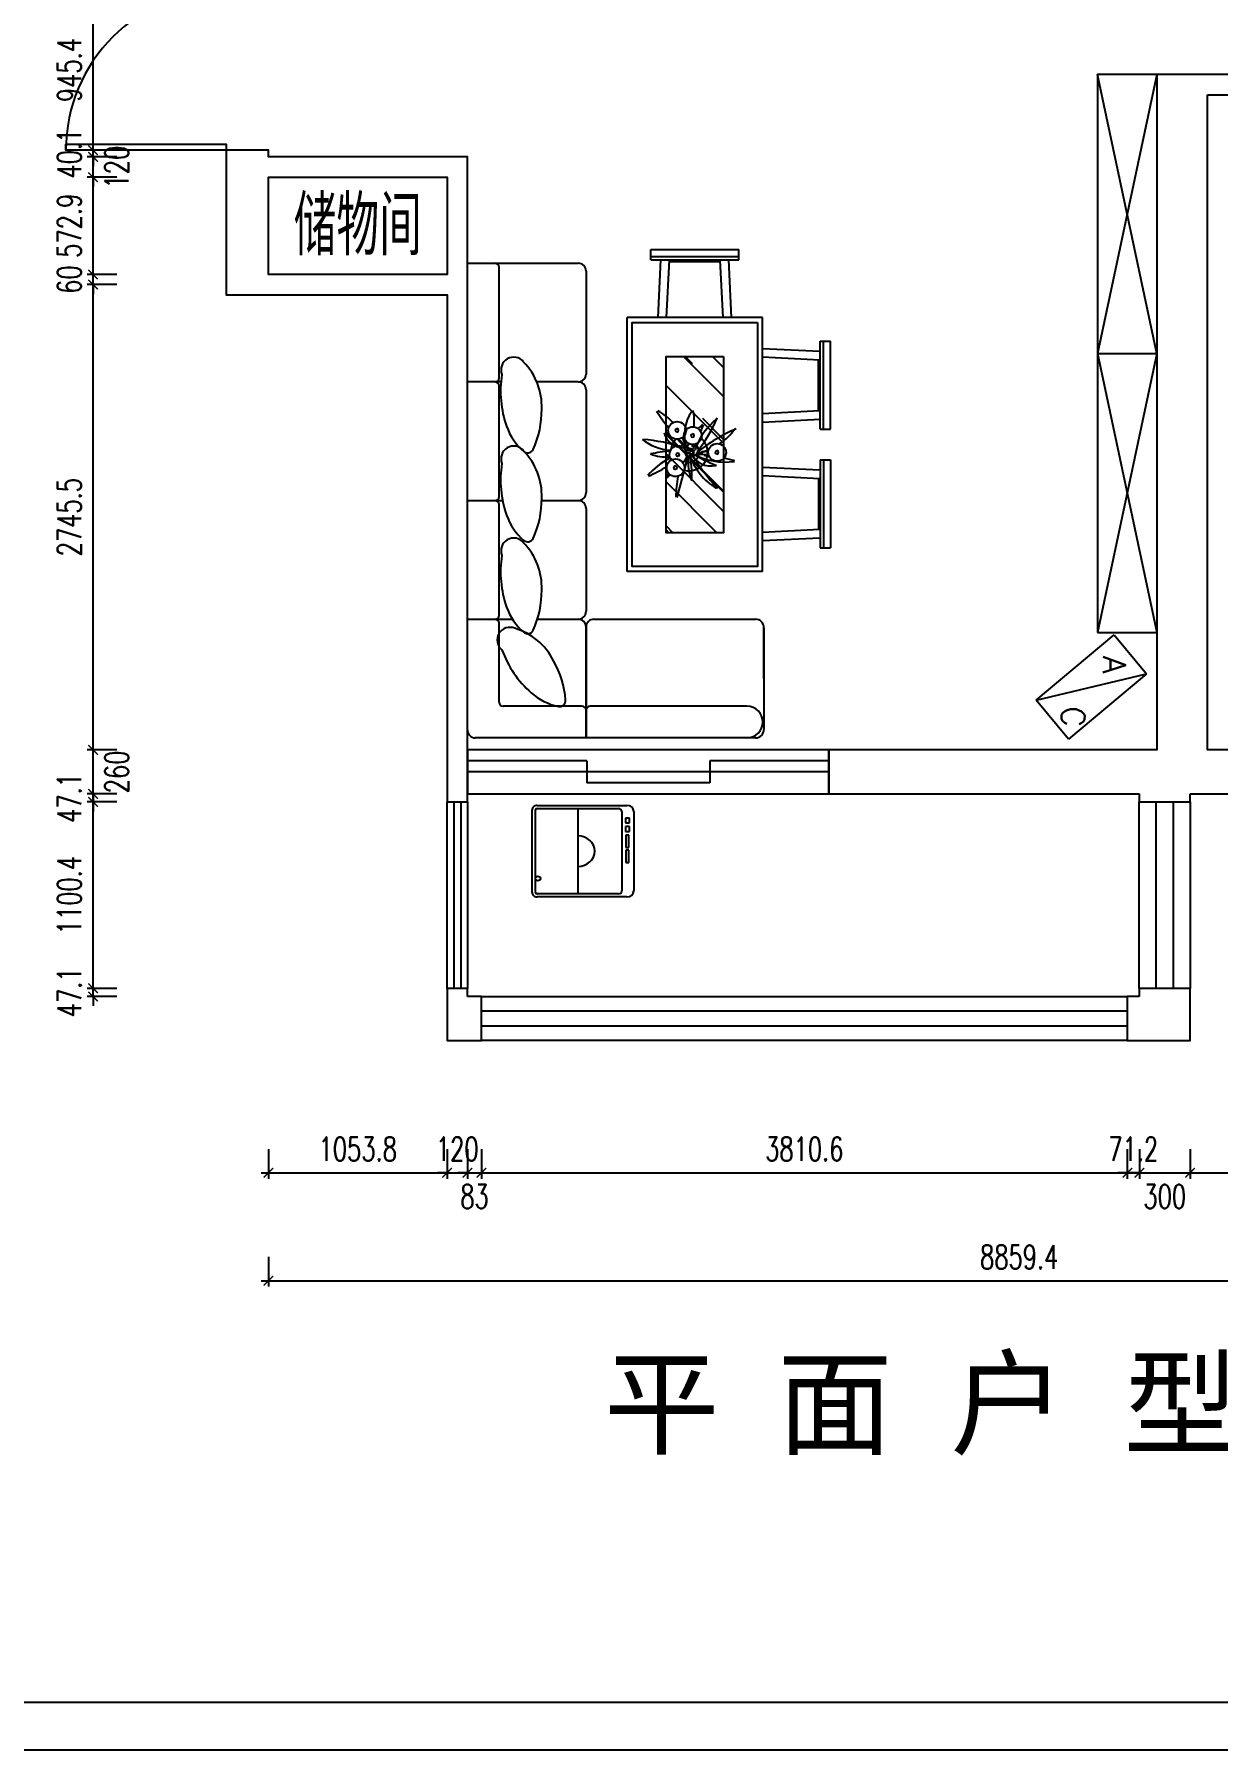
# Model space of a CAD drawing. Header units: millimetres. Extents: x 0 to 28210, y -30658 to 19950.
# Drawn here: x 6713 to 13696, y 0 to 10121 of the extents above; entities that cross this region are included whole.
import ezdxf

# ---------------------------------------------------------------- set-up
doc = ezdxf.new("R2010")
doc.units = ezdxf.units.MM
doc.header["$LTSCALE"] = 10
doc.header["$MEASUREMENT"] = 0
doc.linetypes.add('ACAD_ISO07W100', pattern=[3, 0, -3])
for name, color, linetype in [('A2-建筑墙体', 255, 'ByLayer'), ('E7-图例造型线', 30, 'ByLayer'), ('P11-平面尺寸标注', 1, 'ByLayer'), ('P4-平面窗', 1, 'ByLayer'), ('P7-平面门', 2, 'ByLayer'), ('T-图框', 1, 'ByLayer'), ('text', 7, 'ByLayer')]:
    doc.layers.add(name, color=color, linetype=linetype)
doc.styles.add('DIMTEXT', font='simplex.shx', dxfattribs={"width": 0.7, "bigfont": 'gbcbig.shx'})
doc.styles.get("Standard").update_dxf_attribs({"font": 'simplex.shx', "bigfont": 'gbcbig.shx'})
doc.dimstyles.new('Bim', dxfattribs={"dimscale": 25, "dimtxt": 2, "dimasz": 0.8, "dimexe": 0.5, "dimexo": 0.5, "dimgap": 1, "dimtad": 4, "dimdec": 4, "dimrnd": 1, "dimdsep": 46, "dimtxsty": 'DIMTEXT', "dimblk": 'ARCHTICK', "dimcen": 2.5, "dimdle": 0.6, "dimclrd": 1, "dimclre": 1, "dimclrt": 2, "dimadec": 0, "dimazin": 0, "dimtfac": 1, "dimtdec": 4, "dimtix": 1, "dimtmove": 2, "dimatfit": 3, "dimldrblk": 'ARCHTICK', "dimfxl": 0, "dimtolj": 1, "dimtzin": 0, "dimarcsym": 0})
doc.dimstyles.new('Kujiale', dxfattribs={"dimscale": 25, "dimtxt": 2, "dimasz": 0.8, "dimexe": 0.5, "dimexo": 0.5, "dimgap": 1, "dimtad": 1, "dimdec": 4, "dimrnd": 5, "dimdsep": 46, "dimtxsty": 'DIMTEXT', "dimblk": 'ARCHTICK', "dimcen": 2.5, "dimdle": 0.6, "dimclrd": 1, "dimclre": 1, "dimclrt": 2, "dimadec": 0, "dimazin": 0, "dimtfac": 1, "dimtdec": 4, "dimtix": 1, "dimtmove": 2, "dimatfit": 3, "dimldrblk": 'ARCHTICK', "dimfxl": 0, "dimtolj": 1, "dimtzin": 0, "dimarcsym": 0})

# ---------------------------------------------------------------- blocks, each defined once
blk = doc.blocks.new('洗衣机774830')
at = {"linetype": 'ACAD_ISO07W100'}
blk.add_wipeout([(-300, -260), (-300, -210), (-300, 30), (-300, 270), (-290, 280), (-280, 290), (-270, 300), (270, 300), (280, 290), (290, 280), (300, 270), (300, 30), (300, -210), (300, -260), (260, -300), (217, -300), (185, -300), (162, -300), (129, -300), (105, -300), (24, -300), (6, -300), (-75, -300), (-260, -300)], dxfattribs=at).dxf.layer = 'E7-图例造型线'
at = {"layer": 'E7-图例造型线'}
for points in [[(-300, -260), (-300, 270)], [(-280, -210), (-280, 270)], [(-270, 300), (270, 300)], [(-270, 280), (270, 280)], [(280, 270), (280, -210)], [(300, 270), (300, -260)], [(280, 30), (-280, 30)], [(260, -230), (-260, -230)], [(260, -300), (-260, -300)], [(-75, -253), (-75, -271)], [(6, -253), (-75, -253)], [(-75, -271), (6, -271)], [(6, -271), (6, -253)], [(105, -253), (24, -253)], [(24, -253), (24, -271)], [(24, -271), (105, -271)], [(105, -271), (105, -253)], [(162, -251), (129, -251)], [(129, -251), (129, -276)], [(129, -276), (162, -276)], [(162, -276), (162, -251)], [(217, -251), (185, -251)], [(185, -251), (185, -276)], [(185, -276), (217, -276)], [(217, -276), (217, -251)]]:
    blk.add_lwpolyline(points, dxfattribs=at)
blk.add_circle((-179, 265), 15, dxfattribs=at)
for centre, radius, start, end in [((-270, 270), 30, 89.9766, 180.0235), ((-270, 270), 10, 90.0911, 179.9089), ((270, 270), 30, -0.0234, 90.0234), ((270, 270), 10, 0.0911, 89.9089), ((0, 30), 100, 180, 360), ((-260, -260), 40, -179.9948, -90.0053), ((-260, -210), 20, 179.9383, 270.0616), ((260, -210), 20, -90.0616, 0.0617), ((260, -260), 40, -89.9948, -0.0052)]:
    blk.add_arc(centre, radius, start, end, dxfattribs=at)
blk = doc.blocks.new('_ArchTick')
at = {"layer": 'text', "color": 1, "const_width": 0.15}
blk.add_lwpolyline([(-0.5, -0.5), (0.5, 0.5)], dxfattribs=at)
blk = doc.blocks.new('*D26')
at = {"layer": 'Defpoints', "color": 0, "transparency": 16777216}
for p in [(8095, 2942), (16955, 2942), (16955, 2767)]:
    blk.add_point(p, dxfattribs=at)
at = {"layer": 'P11-平面尺寸标注', "color": 1, "lineweight": -2, "transparency": 16777216}
for p, q in [((8095, 2907), (8095, 2732)), ((16955, 2907), (16955, 2732)), ((8053, 2767), (16997, 2767))]:
    blk.add_line(p, q, dxfattribs=at)
at = {"layer": 'P11-平面尺寸标注', "color": 1, "lineweight": -2, "transparency": 16777216, "xscale": 56, "yscale": 56, "zscale": 56, "rotation": 180}
blk.add_blockref('_ArchTick', (8095, 2767), dxfattribs=at)
at = {"layer": 'P11-平面尺寸标注', "color": 1, "lineweight": -2, "transparency": 16777216, "xscale": 56, "yscale": 56, "zscale": 56}
blk.add_blockref('_ArchTick', (16955, 2767), dxfattribs=at)
at = {"layer": 'P11-平面尺寸标注', "color": 2, "transparency": 16777216, "insert": (12525, 2907), "char_height": 140, "attachment_point": 5, "style": 'DIMTEXT'}
blk.add_mtext('\\A1;8859.4', dxfattribs=at)
blk = doc.blocks.new('*D46')
at = {"layer": 'Defpoints', "color": 0, "transparency": 16777216}
for p in [(7060, 4492), (7235, 4492), (7235, 4444)]:
    blk.add_point(p, dxfattribs=at)
at = {"layer": 'P11-平面尺寸标注', "color": 1, "lineweight": -2, "transparency": 16777216}
for p, q in [((7200, 4492), (7025, 4492)), ((7060, 4492), (7060, 4548)), ((7060, 4444), (7060, 4492)), ((7200, 4444), (7025, 4444)), ((7060, 4444), (7060, 4388))]:
    blk.add_line(p, q, dxfattribs=at)
at = {"layer": 'P11-平面尺寸标注', "color": 1, "lineweight": -2, "transparency": 16777216, "xscale": 56, "yscale": 56, "zscale": 56}
for p, rotation in [((7060, 4492), 270), ((7060, 4444), 90)]:
    blk.add_blockref('_ArchTick', p, dxfattribs=dict(at, rotation=rotation))
at = {"layer": 'P11-平面尺寸标注', "color": 2, "transparency": 16777216, "insert": (6920, 4468), "char_height": 140, "attachment_point": 5, "rotation": 90, "style": 'DIMTEXT'}
blk.add_mtext('\\A1;47.1', dxfattribs=at)
blk = doc.blocks.new('*D47')
at = {"layer": 'Defpoints', "color": 0, "transparency": 16777216}
for p in [(7060, 5592), (7235, 5592), (7235, 4492)]:
    blk.add_point(p, dxfattribs=at)
at = {"layer": 'P11-平面尺寸标注', "color": 1, "lineweight": -2, "transparency": 16777216}
for p, q in [((7200, 5592), (7025, 5592)), ((7060, 4450), (7060, 5634)), ((7200, 4492), (7025, 4492))]:
    blk.add_line(p, q, dxfattribs=at)
at = {"layer": 'P11-平面尺寸标注', "color": 1, "lineweight": -2, "transparency": 16777216, "xscale": 56, "yscale": 56, "zscale": 56}
for p, rotation in [((7060, 5592), 90), ((7060, 4492), 270)]:
    blk.add_blockref('_ArchTick', p, dxfattribs=dict(at, rotation=rotation))
at = {"layer": 'P11-平面尺寸标注', "color": 2, "transparency": 16777216, "insert": (6920, 5042), "char_height": 140, "attachment_point": 5, "rotation": 90, "style": 'DIMTEXT'}
blk.add_mtext('\\A1;1100.4', dxfattribs=at)
blk = doc.blocks.new('*D48')
at = {"layer": 'Defpoints', "color": 0, "transparency": 16777216}
for p in [(7060, 5639), (7235, 5639), (7235, 5592)]:
    blk.add_point(p, dxfattribs=at)
at = {"layer": 'P11-平面尺寸标注', "color": 1, "lineweight": -2, "transparency": 16777216}
for p, q in [((7060, 5639), (7060, 5695)), ((7200, 5639), (7025, 5639)), ((7200, 5592), (7025, 5592)), ((7060, 5592), (7060, 5639)), ((7060, 5592), (7060, 5536))]:
    blk.add_line(p, q, dxfattribs=at)
at = {"layer": 'P11-平面尺寸标注', "color": 1, "lineweight": -2, "transparency": 16777216, "xscale": 56, "yscale": 56, "zscale": 56}
for p, rotation in [((7060, 5639), 270), ((7060, 5592), 90)]:
    blk.add_blockref('_ArchTick', p, dxfattribs=dict(at, rotation=rotation))
at = {"layer": 'P11-平面尺寸标注', "color": 2, "transparency": 16777216, "insert": (6920, 5615), "char_height": 140, "attachment_point": 5, "rotation": 90, "style": 'DIMTEXT'}
blk.add_mtext('\\A1;47.1', dxfattribs=at)
blk = doc.blocks.new('*D81')
at = {"layer": 'Defpoints', "color": 0, "transparency": 16777216}
for p in [(7060, 5899), (7235, 5899), (7235, 5639)]:
    blk.add_point(p, dxfattribs=at)
at = {"layer": 'P11-平面尺寸标注', "color": 1, "lineweight": -2, "transparency": 16777216}
for p, q in [((7200, 5899), (7025, 5899)), ((7060, 5899), (7060, 5955)), ((7060, 5639), (7060, 5899)), ((7200, 5639), (7025, 5639)), ((7060, 5639), (7060, 5583))]:
    blk.add_line(p, q, dxfattribs=at)
at = {"layer": 'P11-平面尺寸标注', "color": 1, "lineweight": -2, "transparency": 16777216, "xscale": 56, "yscale": 56, "zscale": 56}
for p, rotation in [((7060, 5899), 270), ((7060, 5639), 90)]:
    blk.add_blockref('_ArchTick', p, dxfattribs=dict(at, rotation=rotation))
at = {"layer": 'P11-平面尺寸标注', "color": 2, "transparency": 16777216, "insert": (7200, 5769), "char_height": 140, "attachment_point": 5, "rotation": 90, "style": 'DIMTEXT'}
blk.add_mtext('\\A1;260', dxfattribs=at)
blk = doc.blocks.new('*D49')
at = {"layer": 'Defpoints', "color": 0, "transparency": 16777216}
for p in [(7060, 8644), (7235, 8644), (7235, 5899)]:
    blk.add_point(p, dxfattribs=at)
at = {"layer": 'P11-平面尺寸标注', "color": 1, "lineweight": -2, "transparency": 16777216}
for p, q in [((7200, 8644), (7025, 8644)), ((7060, 5857), (7060, 8686)), ((7200, 5899), (7025, 5899))]:
    blk.add_line(p, q, dxfattribs=at)
at = {"layer": 'P11-平面尺寸标注', "color": 1, "lineweight": -2, "transparency": 16777216, "xscale": 56, "yscale": 56, "zscale": 56}
for p, rotation in [((7060, 8644), 90), ((7060, 5899), 270)]:
    blk.add_blockref('_ArchTick', p, dxfattribs=dict(at, rotation=rotation))
at = {"layer": 'P11-平面尺寸标注', "color": 2, "transparency": 16777216, "insert": (6920, 7272), "char_height": 140, "attachment_point": 5, "rotation": 90, "style": 'DIMTEXT'}
blk.add_mtext('\\A1;2745.5', dxfattribs=at)
blk = doc.blocks.new('*D50')
at = {"layer": 'Defpoints', "color": 0, "transparency": 16777216}
for p in [(7060, 8704), (7235, 8704), (7235, 8644)]:
    blk.add_point(p, dxfattribs=at)
at = {"layer": 'P11-平面尺寸标注', "color": 1, "lineweight": -2, "transparency": 16777216}
for p, q in [((7200, 8704), (7025, 8704)), ((7060, 8704), (7060, 8760)), ((7060, 8644), (7060, 8704)), ((7200, 8644), (7025, 8644)), ((7060, 8644), (7060, 8588))]:
    blk.add_line(p, q, dxfattribs=at)
at = {"layer": 'P11-平面尺寸标注', "color": 1, "lineweight": -2, "transparency": 16777216, "xscale": 56, "yscale": 56, "zscale": 56}
for p, rotation in [((7060, 8704), 270), ((7060, 8644), 90)]:
    blk.add_blockref('_ArchTick', p, dxfattribs=dict(at, rotation=rotation))
at = {"layer": 'P11-平面尺寸标注', "color": 2, "transparency": 16777216, "insert": (6920, 8674), "char_height": 140, "attachment_point": 5, "rotation": 90, "style": 'DIMTEXT'}
blk.add_mtext('\\A1;60', dxfattribs=at)
blk = doc.blocks.new('*D51')
at = {"layer": 'Defpoints', "color": 0, "transparency": 16777216}
for p in [(7060, 9277), (7235, 9277), (7235, 8704)]:
    blk.add_point(p, dxfattribs=at)
at = {"layer": 'P11-平面尺寸标注', "color": 1, "lineweight": -2, "transparency": 16777216}
for p, q in [((7060, 8662), (7060, 9319)), ((7200, 9277), (7025, 9277)), ((7200, 8704), (7025, 8704))]:
    blk.add_line(p, q, dxfattribs=at)
at = {"layer": 'P11-平面尺寸标注', "color": 1, "lineweight": -2, "transparency": 16777216, "xscale": 56, "yscale": 56, "zscale": 56}
for p, rotation in [((7060, 9277), 90), ((7060, 8704), 270)]:
    blk.add_blockref('_ArchTick', p, dxfattribs=dict(at, rotation=rotation))
at = {"layer": 'P11-平面尺寸标注', "color": 2, "transparency": 16777216, "insert": (6920, 8991), "char_height": 140, "attachment_point": 5, "rotation": 90, "style": 'DIMTEXT'}
blk.add_mtext('\\A1;572.9', dxfattribs=at)
blk = doc.blocks.new('*D82')
at = {"layer": 'Defpoints', "color": 0, "transparency": 16777216}
for p in [(7060, 9397), (7235, 9397), (7235, 9277)]:
    blk.add_point(p, dxfattribs=at)
at = {"layer": 'P11-平面尺寸标注', "color": 1, "lineweight": -2, "transparency": 16777216}
for p, q in [((7060, 9397), (7060, 9453)), ((7200, 9397), (7025, 9397)), ((7060, 9277), (7060, 9397)), ((7200, 9277), (7025, 9277)), ((7060, 9277), (7060, 9221))]:
    blk.add_line(p, q, dxfattribs=at)
at = {"layer": 'P11-平面尺寸标注', "color": 1, "lineweight": -2, "transparency": 16777216, "xscale": 56, "yscale": 56, "zscale": 56}
for p, rotation in [((7060, 9397), 270), ((7060, 9277), 90)]:
    blk.add_blockref('_ArchTick', p, dxfattribs=dict(at, rotation=rotation))
at = {"layer": 'P11-平面尺寸标注', "color": 2, "transparency": 16777216, "insert": (7200, 9337), "char_height": 140, "attachment_point": 5, "rotation": 90, "style": 'DIMTEXT'}
blk.add_mtext('\\A1;120', dxfattribs=at)
blk = doc.blocks.new('*D52')
at = {"layer": 'Defpoints', "color": 0, "transparency": 16777216}
for p in [(7060, 9437), (7235, 9437), (7235, 9397)]:
    blk.add_point(p, dxfattribs=at)
at = {"layer": 'P11-平面尺寸标注', "color": 1, "lineweight": -2, "transparency": 16777216}
for p, q in [((7200, 9437), (7025, 9437)), ((7060, 9437), (7060, 9493)), ((7060, 9397), (7060, 9437)), ((7200, 9397), (7025, 9397)), ((7060, 9397), (7060, 9341))]:
    blk.add_line(p, q, dxfattribs=at)
at = {"layer": 'P11-平面尺寸标注', "color": 1, "lineweight": -2, "transparency": 16777216, "xscale": 56, "yscale": 56, "zscale": 56}
for p, rotation in [((7060, 9437), 270), ((7060, 9397), 90)]:
    blk.add_blockref('_ArchTick', p, dxfattribs=dict(at, rotation=rotation))
at = {"layer": 'P11-平面尺寸标注', "color": 2, "transparency": 16777216, "insert": (6920, 9417), "char_height": 140, "attachment_point": 5, "rotation": 90, "style": 'DIMTEXT'}
blk.add_mtext('\\A1;40.1', dxfattribs=at)
blk = doc.blocks.new('*D53')
at = {"layer": 'Defpoints', "color": 0, "transparency": 16777216}
for p in [(7060, 10383), (7235, 10383), (7235, 9437)]:
    blk.add_point(p, dxfattribs=at)
at = {"layer": 'P11-平面尺寸标注', "color": 1, "lineweight": -2, "transparency": 16777216}
for p, q in [((7060, 9395), (7060, 10425)), ((7200, 10383), (7025, 10383)), ((7200, 9437), (7025, 9437))]:
    blk.add_line(p, q, dxfattribs=at)
at = {"layer": 'P11-平面尺寸标注', "color": 1, "lineweight": -2, "transparency": 16777216, "xscale": 56, "yscale": 56, "zscale": 56}
for p, rotation in [((7060, 10383), 90), ((7060, 9437), 270)]:
    blk.add_blockref('_ArchTick', p, dxfattribs=dict(at, rotation=rotation))
at = {"layer": 'P11-平面尺寸标注', "color": 2, "transparency": 16777216, "insert": (6920, 9910), "char_height": 140, "attachment_point": 5, "rotation": 90, "style": 'DIMTEXT'}
blk.add_mtext('\\A1;945.4', dxfattribs=at)
blk = doc.blocks.new('*D73')
at = {"layer": 'Defpoints', "color": 0, "transparency": 16777216}
for p in [(8095, 3579), (9149, 3579), (9149, 3404)]:
    blk.add_point(p, dxfattribs=at)
at = {"layer": 'P11-平面尺寸标注', "color": 1, "lineweight": -2, "transparency": 16777216}
for p, q in [((8095, 3544), (8095, 3369)), ((9149, 3544), (9149, 3369)), ((8053, 3404), (9191, 3404))]:
    blk.add_line(p, q, dxfattribs=at)
at = {"layer": 'P11-平面尺寸标注', "color": 1, "lineweight": -2, "transparency": 16777216, "xscale": 56, "yscale": 56, "zscale": 56, "rotation": 180}
blk.add_blockref('_ArchTick', (8095, 3404), dxfattribs=at)
at = {"layer": 'P11-平面尺寸标注', "color": 1, "lineweight": -2, "transparency": 16777216, "xscale": 56, "yscale": 56, "zscale": 56}
blk.add_blockref('_ArchTick', (9149, 3404), dxfattribs=at)
at = {"layer": 'P11-平面尺寸标注', "color": 2, "transparency": 16777216, "insert": (8622, 3544), "char_height": 140, "attachment_point": 5, "style": 'DIMTEXT'}
blk.add_mtext('\\A1;1053.8', dxfattribs=at)
blk = doc.blocks.new('*D74')
at = {"layer": 'Defpoints', "color": 0, "transparency": 16777216}
for p in [(9149, 3579), (9269, 3579), (9269, 3404)]:
    blk.add_point(p, dxfattribs=at)
at = {"layer": 'P11-平面尺寸标注', "color": 1, "lineweight": -2, "transparency": 16777216}
for p, q in [((9149, 3544), (9149, 3369)), ((9269, 3544), (9269, 3369)), ((9149, 3404), (9093, 3404)), ((9149, 3404), (9269, 3404)), ((9269, 3404), (9325, 3404))]:
    blk.add_line(p, q, dxfattribs=at)
at = {"layer": 'P11-平面尺寸标注', "color": 1, "lineweight": -2, "transparency": 16777216, "xscale": 56, "yscale": 56, "zscale": 56}
blk.add_blockref('_ArchTick', (9149, 3404), dxfattribs=at)
at = {"layer": 'P11-平面尺寸标注', "color": 1, "lineweight": -2, "transparency": 16777216, "xscale": 56, "yscale": 56, "zscale": 56, "rotation": 180}
blk.add_blockref('_ArchTick', (9269, 3404), dxfattribs=at)
at = {"layer": 'P11-平面尺寸标注', "color": 2, "transparency": 16777216, "insert": (9209, 3544), "char_height": 140, "attachment_point": 5, "style": 'DIMTEXT'}
blk.add_mtext('\\A1;120', dxfattribs=at)
blk = doc.blocks.new('*D88')
at = {"layer": 'Defpoints', "color": 0, "transparency": 16777216}
for p in [(9269, 3579), (9352, 3579), (9352, 3404)]:
    blk.add_point(p, dxfattribs=at)
at = {"layer": 'P11-平面尺寸标注', "color": 1, "lineweight": -2, "transparency": 16777216}
for p, q in [((9269, 3544), (9269, 3369)), ((9352, 3544), (9352, 3369)), ((9269, 3404), (9213, 3404)), ((9269, 3404), (9352, 3404)), ((9352, 3404), (9408, 3404))]:
    blk.add_line(p, q, dxfattribs=at)
at = {"layer": 'P11-平面尺寸标注', "color": 1, "lineweight": -2, "transparency": 16777216, "xscale": 56, "yscale": 56, "zscale": 56}
blk.add_blockref('_ArchTick', (9269, 3404), dxfattribs=at)
at = {"layer": 'P11-平面尺寸标注', "color": 1, "lineweight": -2, "transparency": 16777216, "xscale": 56, "yscale": 56, "zscale": 56, "rotation": 180}
blk.add_blockref('_ArchTick', (9352, 3404), dxfattribs=at)
at = {"layer": 'P11-平面尺寸标注', "color": 2, "transparency": 16777216, "insert": (9311, 3264), "char_height": 140, "attachment_point": 5, "style": 'DIMTEXT'}
blk.add_mtext('\\A1;83', dxfattribs=at)
blk = doc.blocks.new('*D75')
at = {"layer": 'Defpoints', "color": 0, "transparency": 16777216}
for p in [(9352, 3579), (13163, 3579), (13163, 3404)]:
    blk.add_point(p, dxfattribs=at)
at = {"layer": 'P11-平面尺寸标注', "color": 1, "lineweight": -2, "transparency": 16777216}
for p, q in [((9352, 3544), (9352, 3369)), ((13163, 3544), (13163, 3369)), ((9310, 3404), (13205, 3404))]:
    blk.add_line(p, q, dxfattribs=at)
at = {"layer": 'P11-平面尺寸标注', "color": 1, "lineweight": -2, "transparency": 16777216, "xscale": 56, "yscale": 56, "zscale": 56, "rotation": 180}
blk.add_blockref('_ArchTick', (9352, 3404), dxfattribs=at)
at = {"layer": 'P11-平面尺寸标注', "color": 1, "lineweight": -2, "transparency": 16777216, "xscale": 56, "yscale": 56, "zscale": 56}
blk.add_blockref('_ArchTick', (13163, 3404), dxfattribs=at)
at = {"layer": 'P11-平面尺寸标注', "color": 2, "transparency": 16777216, "insert": (11257, 3544), "char_height": 140, "attachment_point": 5, "style": 'DIMTEXT'}
blk.add_mtext('\\A1;3810.6', dxfattribs=at)
blk = doc.blocks.new('*D76')
at = {"layer": 'Defpoints', "color": 0, "transparency": 16777216}
for p in [(13163, 3579), (13234, 3579), (13234, 3404)]:
    blk.add_point(p, dxfattribs=at)
at = {"layer": 'P11-平面尺寸标注', "color": 1, "lineweight": -2, "transparency": 16777216}
for p, q in [((13163, 3544), (13163, 3369)), ((13234, 3544), (13234, 3369)), ((13163, 3404), (13107, 3404)), ((13163, 3404), (13234, 3404)), ((13234, 3404), (13290, 3404))]:
    blk.add_line(p, q, dxfattribs=at)
at = {"layer": 'P11-平面尺寸标注', "color": 1, "lineweight": -2, "transparency": 16777216, "xscale": 56, "yscale": 56, "zscale": 56}
blk.add_blockref('_ArchTick', (13163, 3404), dxfattribs=at)
at = {"layer": 'P11-平面尺寸标注', "color": 1, "lineweight": -2, "transparency": 16777216, "xscale": 56, "yscale": 56, "zscale": 56, "rotation": 180}
blk.add_blockref('_ArchTick', (13234, 3404), dxfattribs=at)
at = {"layer": 'P11-平面尺寸标注', "color": 2, "transparency": 16777216, "insert": (13198, 3544), "char_height": 140, "attachment_point": 5, "style": 'DIMTEXT'}
blk.add_mtext('\\A1;71.2', dxfattribs=at)
blk = doc.blocks.new('*D89')
at = {"layer": 'Defpoints', "color": 0, "transparency": 16777216}
for p in [(13234, 3579), (13534, 3579), (13534, 3404)]:
    blk.add_point(p, dxfattribs=at)
at = {"layer": 'P11-平面尺寸标注', "color": 1, "lineweight": -2, "transparency": 16777216}
for p, q in [((13234, 3544), (13234, 3369)), ((13534, 3544), (13534, 3369)), ((13234, 3404), (13178, 3404)), ((13234, 3404), (13534, 3404)), ((13534, 3404), (13590, 3404))]:
    blk.add_line(p, q, dxfattribs=at)
at = {"layer": 'P11-平面尺寸标注', "color": 1, "lineweight": -2, "transparency": 16777216, "xscale": 56, "yscale": 56, "zscale": 56}
blk.add_blockref('_ArchTick', (13234, 3404), dxfattribs=at)
at = {"layer": 'P11-平面尺寸标注', "color": 1, "lineweight": -2, "transparency": 16777216, "xscale": 56, "yscale": 56, "zscale": 56, "rotation": 180}
blk.add_blockref('_ArchTick', (13534, 3404), dxfattribs=at)
at = {"layer": 'P11-平面尺寸标注', "color": 2, "transparency": 16777216, "insert": (13384, 3264), "char_height": 140, "attachment_point": 5, "style": 'DIMTEXT'}
blk.add_mtext('\\A1;300', dxfattribs=at)
blk = doc.blocks.new('*D77')
at = {"layer": 'Defpoints', "color": 0, "transparency": 16777216}
for p in [(13534, 3579), (14985, 3579), (14985, 3404)]:
    blk.add_point(p, dxfattribs=at)
at = {"layer": 'P11-平面尺寸标注', "color": 1, "lineweight": -2, "transparency": 16777216}
for p, q in [((13534, 3544), (13534, 3369)), ((14985, 3544), (14985, 3369)), ((13492, 3404), (15027, 3404))]:
    blk.add_line(p, q, dxfattribs=at)
at = {"layer": 'P11-平面尺寸标注', "color": 1, "lineweight": -2, "transparency": 16777216, "xscale": 56, "yscale": 56, "zscale": 56, "rotation": 180}
blk.add_blockref('_ArchTick', (13534, 3404), dxfattribs=at)
at = {"layer": 'P11-平面尺寸标注', "color": 1, "lineweight": -2, "transparency": 16777216, "xscale": 56, "yscale": 56, "zscale": 56}
blk.add_blockref('_ArchTick', (14985, 3404), dxfattribs=at)
at = {"layer": 'P11-平面尺寸标注', "color": 2, "transparency": 16777216, "insert": (14259, 3544), "char_height": 140, "attachment_point": 5, "style": 'DIMTEXT'}
blk.add_mtext('\\A1;1450.9', dxfattribs=at)
blk = doc.blocks.new('貘')
at = {"color": 4, "linetype": 'Continuous'}
for p, q in [((89636, 17327), (90236, 17327)), ((89636, 17028), (89636, 17327)), ((90236, 17327), (90236, 17028)), ((90236, 17028), (89636, 17028))]:
    blk.add_line(p, q, dxfattribs=at)
at = {"color": 8, "linetype": 'ByBlock'}
blk.add_line((90236, 17028), (89636, 17327), dxfattribs=at)
at = {"color": 4, "linetype": 'Continuous'}
for s, p in [('A', (89765, 17080)), ('C', (90142, 17152))]:
    blk.add_text(s, height=136, rotation=48.9322, dxfattribs=at).set_placement(p)

msp = doc.modelspace()

# ---------------------------------------------------------------- hatches: boundary and pattern name
h = msp.add_hatch()
h.set_pattern_fill('AR-RROOF', color=8, scale=300, angle=135, style=0)
h.set_pattern_definition([(135, (-2240.98, 38145.5), (-678.8225, 254.5584), [4500, -600, 1500, -300]), (135, (-2629.2, 38321.57), (-70.0036, -494.2676), [900, -99, 1800, -225]), (135, (-2527.36, 38071.25), (-1245.215, 960.9581), [2400, -420, 1200, -300])])
h.paths.add_polyline_path([(10781.02418, 8220.41591), (10781.02418, 7180.41591), (10441.02418, 7180.41591), (10441.02418, 8220.41591)])

# ---------------------------------------------------------------- linework, layer by layer
at = {"linetype": 'Continuous'}
for p, q in [((13336.88574, 9884.17969), (12986.88537, 8238.02065)), ((13336.88535, 8238.02065), (12986.88574, 9884.17969)), ((13336.88535, 8238.02065), (12986.88494, 6591.86161)), ((12986.88537, 8238.02065), (13336.88494, 6591.86161)), ((12986.88541, 8238.02065), (13336.88535, 8238.02065))]:
    msp.add_line(p, q, dxfattribs=at)
at = {"color": 4}
for p, q in [((10351.02418, 8850.41591), (10871.02418, 8850.41591)), ((10351.02418, 8790.41591), (10351.02418, 8850.41591)), ((10871.02418, 8790.41591), (10871.02418, 8850.41591)), ((9269.05304, 8069.97007), (9269.05304, 8769.97007)), ((9269.05304, 8769.97007), (9922.38637, 8769.97007)), ((9969.05304, 8723.3034), (9969.05304, 8116.63674)), ((10351.02418, 8790.41591), (10871.02418, 8790.41591)), ((10394.02418, 8450.41591), (10411.02418, 8790.41591)), ((10828.02418, 8450.41591), (10811.02418, 8790.41591)), ((10211.02418, 6950.41591), (10211.02418, 8450.41591)), ((11011.02418, 8450.41591), (10211.02418, 8450.41591)), ((11011.02418, 6950.41591), (11011.02418, 8450.41591)), ((11351.02418, 7790.41591), (11351.02418, 8310.41591)), ((11351.02418, 8310.41591), (11411.02418, 8310.41591)), ((11411.02418, 7790.41591), (11411.02418, 8310.41591)), ((11011.02418, 8267.41591), (11351.02418, 8250.41591)), ((9269.05304, 7369.97007), (9269.05304, 8069.97007)), ((9922.38637, 8069.97007), (9678.83321, 8069.97007)), ((9969.05304, 8023.3034), (9969.05304, 7416.63674)), ((11011.02418, 7833.41591), (11351.02418, 7850.41591)), ((11351.02418, 7790.41591), (11411.02418, 7790.41591)), ((11351.02418, 7610.41591), (11351.02418, 7090.41591)), ((11351.02418, 7610.41591), (11411.02418, 7610.41591)), ((11411.02418, 7610.41591), (11411.02418, 7090.41591)), ((11011.02418, 7567.41591), (11351.02418, 7550.41591)), ((9269.05304, 6669.97007), (9269.05304, 7369.97007)), ((9707.35476, 7369.97007), (9922.38637, 7369.97007)), ((9969.05304, 7323.3034), (9969.05304, 6716.63674)), ((11011.02418, 7133.41591), (11351.02418, 7150.41591)), ((11351.02418, 7090.41591), (11411.02418, 7090.41591)), ((11011.02418, 6950.41591), (10211.02418, 6950.41591)), ((9269.05304, 6016.63674), (9269.05304, 6669.97007)), ((10015.71971, 6669.97007), (10969.05304, 6669.97007)), ((11019.05304, 6319.97007), (11019.05304, 6619.97007)), ((11019.05304, 6619.97007), (11019.05304, 6019.97007)), ((9969.05304, 5969.97007), (9315.71971, 5969.97007)), ((10969.05304, 5969.97007), (9969.05304, 5969.97007))]:
    msp.add_line(p, q, dxfattribs=at)
at = {"color": 8}
for p, q in [((10351.02418, 8810.41591), (10871.02418, 8810.41591)), ((10444.08664, 8450.41591), (10460.9618, 8787.91903)), ((10460.58664, 8780.41591), (10761.46172, 8780.41591)), ((10777.96172, 8450.41591), (10761.08656, 8787.91903)), ((11371.02418, 7790.41591), (11371.02418, 8310.41591)), ((11011.02418, 8217.35345), (11348.5273, 8200.47829)), ((11341.02418, 7899.97837), (11341.02418, 8200.85345)), ((11011.02418, 7883.47837), (11348.5273, 7900.35352)), ((10605.08284, 7681.49521), (10617.5682, 7703.95104)), ((10571.44963, 7638.21863), (10504.14134, 7387.30493)), ((11371.02418, 7610.41591), (11371.02418, 7090.41591)), ((11011.02418, 7517.35345), (11348.5273, 7500.47829)), ((11341.02418, 7500.85345), (11341.02418, 7199.97837)), ((11011.02418, 7183.47837), (11348.5273, 7200.35352))]:
    msp.add_line(p, q, dxfattribs=at)
at = {"color": 8, "linetype": 'Continuous'}
for p, q in [((9455.71971, 8093.3034), (9455.71971, 8746.63674)), ((9467.44327, 8069.97007), (9269.05304, 8069.97007)), ((9455.71971, 7393.3034), (9455.71971, 8046.63674)), ((9269.05304, 7369.97007), (9476.50209, 7369.97007)), ((9455.71971, 6693.3034), (9455.71971, 7346.63674)), ((9269.05304, 6669.97007), (9535.02757, 6669.97007)), ((9455.71971, 6179.97007), (9455.71971, 6646.63674)), ((9682.07021, 6669.97007), (9922.38637, 6669.97007)), ((9969.05304, 6623.3034), (9969.05304, 5969.97007)), ((9969.05304, 5969.97007), (9969.05304, 6623.3034)), ((9945.71971, 6156.63674), (9479.05304, 6156.63674)), ((10918.15751, 6156.63674), (9992.38637, 6156.63674))]:
    msp.add_line(p, q, dxfattribs=at)
at = {"color": 8}
for points in [[(10981.02418, 8420.41591), (10981.02418, 6980.41591), (10241.02418, 6980.41591), (10241.02418, 8420.41591)], [(10781.02418, 8220.41591), (10781.02418, 7180.41591), (10441.02418, 7180.41591), (10441.02418, 8220.41591)]]:
    msp.add_lwpolyline(points, close=True, dxfattribs=at)
for centre, radius in [((10506.60971, 7783.77538), 52.31869), ((10599.13199, 7752.91379), 52.31869), ((10742.62953, 7653.94605), 52.31869), ((10497.1945, 7563.39083), 52.31869), ((10577.45274, 7654.8243), 24.18808), ((10577.45274, 7654.8243), 24.18808)]:
    msp.add_circle(centre, radius, dxfattribs=at)
at = {"color": 8, "linetype": 'Continuous'}
for centre, radius, start, end in [((9432.38637, 8746.63674), 23.33333, 0, 90), ((9541.9262, 8141.34852), 74.58244, 38.16589574, 202.354961568), ((10078.43409, 8013.61815), 613.58399, 170.680515598, 199.569402345), ((9336.0238, 7926.36204), 371.67399, 357.434693261, 44.62208078), ((9432.38637, 8093.3034), 23.33333, 270, 0), ((9432.38637, 8046.63674), 23.33333, 0, 90), ((9162.64955, 7901.10695), 544.74397, 335.046962581, 0.906648874), ((9832.27958, 7926.11456), 352.33905, 199.569402345, 229.15744969), ((9541.9262, 7616.70965), 74.58244, 38.16589574, 202.354961568), ((9336.0238, 7401.72317), 371.67399, 357.434693261, 44.62208078), ((9624.77282, 7686.0763), 35.04199, 229.15744969, 335.046962581), ((10078.43409, 7488.97927), 613.58399, 170.680515598, 199.569402345), ((9432.38637, 7393.3034), 23.33333, 270, 0), ((9432.38637, 7346.63674), 23.33333, 0, 90), ((9162.64955, 7376.46808), 544.74397, 335.046962581, 0.906648874), ((9832.27958, 7401.47569), 352.33905, 199.569402345, 229.15744969), ((9541.92622, 7074.37071), 74.58244, 38.16589574, 202.354961568), ((9336.02383, 6859.38423), 371.67399, 357.434693261, 44.62208078), ((9624.77282, 7161.43742), 35.04199, 229.15744969, 335.046962581), ((10078.43412, 6946.64033), 613.58399, 170.680515598, 199.569402345), ((9162.64958, 6834.12914), 544.74397, 335.046962581, 0.906648874), ((9432.38637, 6693.3034), 23.33333, 270, 0), ((9832.27961, 6859.13675), 352.33905, 199.569402345, 229.15744969), ((9432.38637, 6646.63674), 23.33333, 0, 90), ((9519.4671, 6547.30462), 74.58244, 67.223086117, 231.412151943), ((9443.89569, 6259.37417), 371.67399, 26.491883637, 73.679271157), ((9624.77285, 6619.09848), 35.04199, 229.15744969, 335.046962581), ((10050.48401, 6696.22342), 613.58399, 199.737705972, 228.626592723), ((9304.60908, 6153.09298), 544.74397, 4.104152958, 29.96383925), ((9479.05304, 6179.97007), 23.33333, 180, 270), ((9877.81061, 6500.18053), 352.33905, 228.626592723, 258.214640066), ((9813.00397, 6189.57222), 35.04199, 258.214640066, 4.104152958), ((9945.71971, 6133.3034), 23.33333, 0, 90), ((9992.38637, 6133.3034), 23.33333, 90, 180)]:
    msp.add_arc(centre, radius, start, end, dxfattribs=at)
at = {"color": 4}
for centre, radius, start, end in [((9922.38637, 8723.3034), 46.66667, 0, 90), ((9922.38637, 8116.63674), 46.66667, 270, 0), ((9922.38637, 8023.3034), 46.66667, 0, 90), ((9922.38637, 7416.63674), 46.66667, 270, 0), ((9922.38637, 7323.3034), 46.66667, 0, 90), ((9922.38637, 6716.63674), 46.66667, 270, 0), ((9922.38637, 6623.3034), 46.66667, 0, 90), ((10015.71971, 6623.3034), 46.66667, 90, 180), ((10969.05304, 6619.97007), 50, 0, 90), ((10918.15751, 6063.3034), 93.33333, 270, 90), ((9315.71971, 6016.63674), 46.66667, 180, 270), ((10969.05304, 6019.97007), 50, 270, 0)]:
    msp.add_arc(centre, radius, start, end, dxfattribs=at)
at = {"color": 8}
for centre, radius, start, end in [((11783.4979, 8819.53581), 1674.90201, 213.418877512, 217.586020698), ((10232.22842, 7604.62021), 336.10988, 42.066007178, 61.478405265), ((10790.92847, 7758.1425), 241.55339, 145.26734874, 198.500318657), ((10320.35733, 7832.85975), 287.58518, 354.381187922, 13.81823223), ((10505.3432, 7784.29728), 10, 90, 270), ((10505.3432, 7784.29728), 10, 270, 90), ((11011.75217, 7527.01892), 424.22153, 129.469771596, 160.312524514), ((9976.73313, 8175.56597), 828.8459, 321.649311493, 337.427843563), ((10794.35483, 7624.0494), 236.32277, 125.243885223, 133.809217722), ((9917.21193, 8121.23138), 805.24795, 334.72371982, 337.806077674), ((10549.74369, 8006.95911), 366.79573, 304.390171018, 324.809491602), ((10491.66273, 7984.43069), 318.22002, 232.936350359, 265.587385), ((10231.11517, 6771.32195), 961.99413, 71.108219638, 85.616287307), ((10543.38238, 7798.26676), 116.77423, 194.156518821, 269.611830682), ((10405.63496, 7603.08578), 169.18415, 71.89274296, 80.01455798), ((10511.74983, 7639.75472), 52.31869, 301.226626057, 217.1905428), ((10577.45274, 7654.8243), 109.16255, 135.112755526, 171.740684005), ((11783.4979, 8819.53581), 1674.90201, 220.509132488, 222.802004457), ((10405.63496, 7603.08578), 169.18415, 26.501728569, 49.711729005), ((10577.45274, 7654.8243), 59.16255, 101.589175178, 144.626924011), ((10232.22842, 7604.62021), 336.10988, 13.221715363, 24.218438356), ((10577.45274, 7654.8243), 109.16255, 102.454192459, 106.057061587), ((10577.45274, 7654.8243), 109.16255, 254.191609027, 49.017175692), ((10577.45274, 7654.8243), 59.16255, 241.208887805, 53.485062101), ((10794.35483, 7624.0494), 236.32277, 159.334078803, 164.494642277), ((10320.35733, 7832.85975), 287.58518, 332.854993706, 333.615541067), ((10597.86549, 7753.43569), 10, 90, 270), ((9917.21193, 8121.23138), 805.24795, 327.386307825, 328.527681712), ((10597.86549, 7753.43569), 10, 270, 90), ((11274.60727, 6832.53242), 1048.1333, 113.639820487, 128.514569456), ((10648.9064, 7252.42329), 411.73303, 116.791310181, 139.999232673), ((10714.35676, 5525.21705), 2151.58479, 96.668288542, 99.771042144), ((10441.64735, 7863.08087), 236.3198, 246.973225375, 274.66712042), ((10510.48332, 7640.27661), 10, 90, 270), ((10510.48332, 7640.27661), 10, 270, 90), ((10875.01612, 7596.21119), 303.35003, 173.141158528, 201.34302986), ((9833.09882, 7520.08479), 760.14484, 357.415417875, 10.262370064), ((10912.83312, 7742.80908), 346.99592, 197.047257173, 240.069427862), ((10704.1352, 7700.23161), 126.37756, 203.554284802, 284.081323012), ((11665.15539, 8285.01795), 1248.23923, 210.593792491, 222.476842443), ((11047.8868, 8389.5789), 868.45008, 238.421120236, 249.214487577), ((10605.02777, 7672.54704), 7.75436, 51.077935553, 340.312524514), ((10791.38482, 7987.74332), 390.78015, 240.727593677, 277.953618899), ((10549.74369, 8006.95911), 366.79573, 280.9683903, 292.914089651), ((12082.79764, 2477.82211), 5372.16311, 105.005109531, 105.805883222), ((10541.4867, 6542.5949), 1104.33705, 82.097202146, 85.82319999), ((10688.75793, 7715.79869), 81.08178, 253.099796118, 273.641939543), ((10741.36302, 7654.46795), 10, 90, 270), ((10741.36302, 7654.46795), 10, 270, 90), ((10541.4867, 6542.5949), 1104.33705, 73.894087142, 77.385044846), ((9994.69383, 8289.05359), 847.6588, 293.915171586, 302.125624185), ((10844.69777, 7313.25129), 446.47197, 150.67911774, 155.056934663), ((10294.90383, 7733.95419), 273.9217, 301.952960353, 308.890633398), ((10495.92799, 7563.91273), 10, 90, 270), ((10495.92799, 7563.91273), 10, 270, 90), ((11135.83517, 7387.48134), 636.47433, 168.609625763, 179.757970754)]:
    msp.add_arc(centre, radius, start, end, dxfattribs=at)
for points in [[(10577.45274, 7642.03011), (10553.97528, 7647.1567), (10577.45274, 7654.8243), (10553.97528, 7659.9509)], [(10612.32885, 7652.64415), (10554.61209, 7661.28942), (10602.69542, 7675.71494), (10569.06222, 7687.22521)]]:
    msp.add_solid(points, dxfattribs=at)
at = {"layer": 'A2-建筑墙体'}
msp.add_line((12986.88494, 6591.86161), (13336.88494, 6591.86161), dxfattribs=at)
for points in [[(13336.88477, 9884.17969), (13336.88477, 9884.17969), (13336.88477, 9884.17969), (13336.88477, 9884.17969), (13336.88477, 5899.00342), (11402.62207, 5899.00342), (11402.62207, 5639.00342), (13233.85742, 5639.00342), (13233.85742, 5639.00391)], [(13636.88477, 9764.17969), (13636.88574, 9764.17969), (13819.11133, 9764.17969), (13819.11133, 9884.17969), (12986.88587, 9884.17969), (12986.88494, 6591.86161)], [(13533.85742, 5639.00391), (13533.85742, 5639.00342), (14984.7168, 5639.00342), (14984.7168, 5899.00342), (13636.88477, 5899.00342), (13636.88477, 9764.17969), (13636.88477, 9764.17969), (13636.88477, 9764.17969)], [(8095.2832, 9397.36328), (8095.28369, 9397.36328), (8095.28369, 9437.44043), (7845.28369, 9437.44043), (7845.28369, 9337.36328), (7845.2832, 9337.36328)], [(7845.2832, 9337.36328), (7845.2832, 9337.36328), (7845.2832, 9337.36328), (7845.28369, 9337.36328), (7845.28369, 8584.49219), (7845.28369, 8584.49219), (7845.2832, 8584.49219)], [(9269.05273, 9397.36328), (9268.92871, 9397.24023), (9268.92871, 9397.24023), (9268.87793, 9397.36328), (8095.28271, 9397.36328), (8095.2832, 9397.36328), (8095.2832, 9397.36328), (8095.2832, 9397.36328)], [(9269.05273, 8644.49219), (9269.05273, 8644.49219), (9269.05273, 8644.49219), (9269.05273, 9397.18848), (9268.92969, 9397.24023), (9269.05273, 9397.36328), (9269.05273, 9397.36328), (9269.05273, 9397.36328)], [(8095.2832, 9277.36328), (8095.2832, 9277.36328), (8095.2832, 9277.36328), (8095.28271, 9277.36328), (9149.05176, 9277.36328), (9149.05176, 9277.36328), (9149.05273, 9277.36328)], [(8095.2832, 8704.49219), (8095.28369, 8704.49219), (8095.28369, 8704.49219), (8095.28369, 9277.36328), (8095.2832, 9277.36328), (8095.2832, 9277.36328), (8095.2832, 9277.36328)], [(9149.05273, 9277.36328), (9149.05273, 9277.36328), (9149.05273, 9277.36328), (9149.05273, 9277.3623), (9149.05273, 8704.49414), (9149.05273, 8704.49414), (9149.05273, 8704.49219)], [(9149.05273, 8704.49219), (9149.05176, 8704.49219), (9149.05176, 8704.49219), (8095.28271, 8704.49219), (8095.2832, 8704.49219), (8095.2832, 8704.49219), (8095.2832, 8704.49219)], [(9269.05273, 5899.00391), (9269.05273, 5899.00342), (9269.05273, 5899.00342), (9269.05273, 8644.49219), (9269.05273, 8644.49219), (9269.05273, 8644.49219), (9269.05273, 8644.49219)], [(7845.2832, 8584.49219), (7845.2832, 8584.49219), (7845.2832, 8584.49219), (7845.64258, 8584.49219), (9149.05176, 8584.49219), (9149.05176, 8584.49219), (9149.05273, 8584.49219)], [(9149.05273, 8584.49219), (9149.05273, 8584.49219), (9149.05273, 8584.49219), (9149.05273, 8584.49219), (9149.05273, 5769.00342), (9149.05273, 5769.00342), (9149.05273, 5769.00391)], [(9269.05273, 5639.00391), (9268.89551, 5639.34473), (9269.05273, 5639.37988), (9269.05273, 5898.62744), (9268.89551, 5898.6626), (9269.05273, 5899.00391)], [(12775.72037, 5898.62741), (12775.71939, 5898.62838), (12775.71939, 5898.62838), (12191.81021, 5898.62838), (12191.80923, 5898.62741), (12191.80923, 5898.62741), (12191.80923, 5898.62741)], [(12475.72037, 5898.62944), (12475.72037, 5898.62943), (12475.72037, 5898.62741)], [(9149.05273, 5769.00391), (9149.05273, 5769.00342), (9149.05273, 5591.90479), (9269.05273, 5591.90479), (9269.05273, 5639.00244), (9269.05273, 5639.00391)], [(13233.85742, 5639.00391), (13233.85742, 5639.00342), (13233.85742, 5591.90479), (13533.85742, 5591.90479), (13533.85742, 5639.00342), (13533.85742, 5639.00391)], [(9269.05273, 4444.41406), (9269.05273, 4444.41455), (9269.05273, 4491.51465), (9149.05273, 4491.51367), (9149.05273, 4184.79053), (9149.20996, 4184.75586), (9149.05273, 4184.41406)], [(13533.85742, 4184.41406), (13533.74023, 4184.51562), (13533.85742, 4184.56982), (13533.85742, 4491.51465), (13233.85742, 4491.51465), (13233.85742, 4444.41455), (13233.85742, 4444.41406)], [(9149.05273, 4184.41406), (9149.05371, 4184.41455), (9352.08691, 4184.41455), (9352.08691, 4444.41455), (9269.05273, 4444.41455), (9269.05273, 4444.41406)], [(13233.85742, 4444.41406), (13233.85742, 4444.41455), (13162.68555, 4444.41455), (13162.68555, 4184.41455), (13533.6582, 4184.41455), (13533.70703, 4184.54443), (13533.85742, 4184.41406)]]:
    msp.add_lwpolyline(points, dxfattribs=at)
at = {"layer": 'P4-平面窗'}
for p, q in [((9188.65234, 5591.90381), (9188.65234, 4491.51367)), ((9229.45312, 5591.9043), (9229.45312, 4491.51416)), ((13332.85742, 4491.51416), (13332.85742, 5591.9043)), ((13434.85742, 4491.51367), (13434.85742, 5591.90381)), ((9352.08594, 4358.61426), (13162.68555, 4358.61426)), ((9352.08594, 4270.21387), (13162.68652, 4270.21387))]:
    msp.add_line(p, q, dxfattribs=at)
for points in [[(9269.05273, 5591.90381), (9269.05273, 4491.51416), (9149.05273, 4491.51416), (9149.05273, 5591.90381), (9269.05273, 5591.90381)], [(13233.85742, 4491.51416), (13233.85742, 5591.90381), (13533.85742, 5591.90381), (13533.85742, 4491.51416), (13233.85742, 4491.51416)], [(9352.08594, 4444.41406), (13162.68652, 4444.41406), (13162.68652, 4184.41406), (9352.08594, 4184.41406), (9352.08594, 4444.41406)]]:
    msp.add_lwpolyline(points, dxfattribs=at)
at = {"layer": 'P7-平面门'}
for p, q in [((9973.13086, 5834.00391), (9269.05273, 5834.00391)), ((11402.62305, 5769.00391), (9269.05273, 5769.00391)), ((9973.13086, 5834.00391), (9973.13086, 5704.00391)), ((11402.62305, 5834.00391), (10698.54492, 5834.00391)), ((10698.54492, 5834.00391), (10698.54492, 5704.00391)), ((10698.54492, 5704.00391), (9973.13086, 5704.00391))]:
    msp.add_line(p, q, dxfattribs=at)
at = {"layer": 'P7-平面门', "color": 2}
msp.add_lwpolyline([(7845.2832, 9437.44043), (6899.9292, 9437.44043), (6899.9292, 9472.44043), (7845.2832, 9472.44043), (7845.2832, 9437.44043)], dxfattribs=at)
at = {"layer": 'P7-平面门'}
msp.add_lwpolyline([(9269.05273, 5899.00391), (9269.05273, 5639.00391), (11402.62305, 5639.00391), (11402.62305, 5899.00391), (9269.05273, 5899.00391)], dxfattribs=at)
at = {"layer": 'P7-平面门', "color": 1}
msp.add_arc((7845.2832, 9437.44043), 945.354, 90, 180, dxfattribs=at)
at = {"layer": 'T-图框', "color": 8}
msp.add_lwpolyline([(0, 0), (28210, 0), (28210, 19950), (0, 19950), (0, 0)], dxfattribs=at)
at = {"layer": 'T-图框'}
msp.add_lwpolyline([(280, 280), (24640, 280), (24640, 19670), (280, 19670), (280, 280)], dxfattribs=at)

# ---------------------------------------------------------------- block references
at = {"color": 4, "rotation": 219.8540833797548}
msp.add_blockref('貘', (70985.07475, 77090.7999), dxfattribs=at)

# ---------------------------------------------------------------- texts
at = {"layer": 'T-图框', "insert": (12460, 2014.41406), "char_height": 500, "width": 7920.5128974, "attachment_point": 5}
msp.add_mtext('{\\fSimHei|b0|i0|c134|p49;平 面 户 型 图}', dxfattribs=at)
at = {"layer": 'text', "color": 255, "insert": (8622.16797, 8990.92773), "char_height": 350, "attachment_point": 5}
msp.add_mtext('储物间', dxfattribs=at)

# ---------------------------------------------------------------- dimensions: what is measured, and where the dimension line sits
at = {"layer": 'P11-平面尺寸标注'}
for p1, p2, distance, text, dimstyle, picture, middle in [((7235.2832, 9437.44043), (7235.2832, 10382.79395), 175, '945.4', 'Kujiale', '*D53', (6920.2832, 9910.11719)), ((7235.2832, 9397.36328), (7235.2832, 9437.44043), 175, '40.1', 'Kujiale', '*D52', (6920.2832, 9417.40186)), ((7235.2832, 9277.36328), (7235.2832, 9397.36328), 175, '120', 'Bim', '*D82', (7200.2832, 9337.36328)), ((7235.2832, 8704.49219), (7235.2832, 9277.36328), 175, '572.9', 'Kujiale', '*D51', (6920.2832, 8990.92773)), ((7235.2832, 8644.49219), (7235.2832, 8704.49219), 175, '60', 'Kujiale', '*D50', (6920.2832, 8674.49219)), ((7235.2832, 5899.00391), (7235.2832, 8644.49219), 175, '2745.5', 'Kujiale', '*D49', (6920.2832, 7271.74805)), ((7235.2832, 5639.00391), (7235.2832, 5899.00391), 175, '260', 'Bim', '*D81', (7200.2832, 5769.00391)), ((7235.2832, 5591.90381), (7235.2832, 5639.00391), 175, '47.1', 'Kujiale', '*D48', (6920.2832, 5615.45386)), ((7235.2832, 4491.51416), (7235.2832, 5591.90381), 175, '1100.4', 'Kujiale', '*D47', (6920.2832, 5041.70898)), ((7235.2832, 4444.41406), (7235.2832, 4491.51416), 175, '47.1', 'Kujiale', '*D46', (6920.2832, 4467.96411)), ((8095.2832, 3579.41406), (9149.05273, 3579.41406), -175, '1053.8', 'Kujiale', '*D73', (8622.16797, 3544.41406)), ((9149.05273, 3579.41406), (9269.05273, 3579.41406), -175, '120', 'Kujiale', '*D74', (9209.05273, 3544.41406)), ((9269.05273, 3579.41406), (9352.08594, 3579.41406), -175, '83', 'Bim', '*D88', (9310.56934, 3264.41406)), ((9352.08594, 3579.41406), (13162.68555, 3579.41406), -175, '3810.6', 'Kujiale', '*D75', (11257.38574, 3544.41406)), ((13162.68555, 3579.41406), (13233.85742, 3579.41406), -175, '71.2', 'Kujiale', '*D76', (13198.27148, 3544.41406)), ((13233.85742, 3579.41406), (13533.85742, 3579.41406), -175, '300', 'Bim', '*D89', (13383.85742, 3264.41406)), ((13533.85742, 3579.41406), (14984.7168, 3579.41406), -175, '1450.9', 'Kujiale', '*D77', (14259.28711, 3544.41406)), ((8095.2832, 2942.41406), (16954.7168, 2942.41406), -175, '8859.4', 'Kujiale', '*D26', (12525, 2907.41406))]:
    dim = msp.add_aligned_dim(p1=p1, p2=p2, distance=distance, text=text, dimstyle=dimstyle, override={"dimscale": 70}, dxfattribs=at)
    dim.commit()
    dim.dimension.update_dxf_attribs({"geometry": picture, "text_midpoint": middle})

# ---------------------------------------------------------------- next in the draw order: block references
at = {"layer": 'E7-图例造型线', "xscale": 0.8999999761581421, "rotation": 90}
msp.add_blockref('洗衣机774830', (9950.26367, 5301.23047), dxfattribs=at)

doc.saveas('drawing.dxf')
